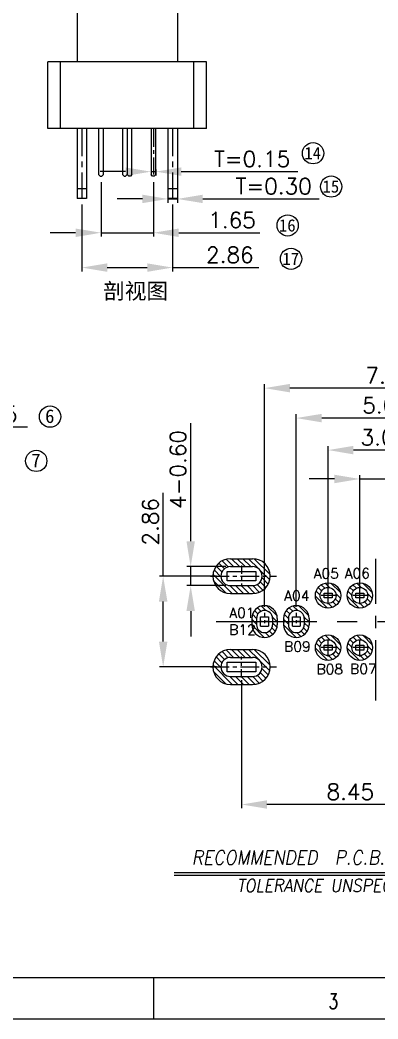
# Model space of a CAD drawing. Extents: x 2504 to 2659, y 706 to 763.
# Drawn here: x 2524.78 to 2536.06, y 706.23 to 737.69 of the extents above; entities that cross this region are included whole.
import ezdxf
from ezdxf.enums import TextEntityAlignment as Align

# ---------------------------------------------------------------- set-up
doc = ezdxf.new("R2010")
doc.units = 0
doc.header["$MEASUREMENT"] = 0
doc.linetypes.add('CENTER', pattern=[50.8, 31.75, -6.35, 6.35, -6.35])
doc.layers.get('0').update_dxf_attribs({"linetype": 'CONTINUOUS', "lineweight": 20})
doc.layers.get('Defpoints').update_dxf_attribs({"linetype": 'CONTINUOUS'})
for name, color, linetype, lineweight in [('DIM', 3, 'CONTINUOUS', 9), ('HANBO', 7, 'CONTINUOUS', 9), ('screw', 33, 'CONTINUOUS', 13)]:
    doc.layers.add(name, color=color, linetype=linetype, lineweight=lineweight)
doc.styles.add('ROMANS', font='ROMANS.SHX', dxfattribs={"bigfont": 'gbcbig.shx'})
doc.styles.get("Standard").update_dxf_attribs({"font": 'simplex.shx', "bigfont": 'gbcbig.shx'})
doc.styles.add('style2', font='')
doc.styles.get('style2').set_extended_font_data('SimSun')
doc.dimstyles.new('汉博电子', dxfattribs={"dimtxt": 0.5, "dimasz": 0.8, "dimexe": 0.12, "dimexo": 0.19, "dimgap": 0.15, "dimtad": 1, "dimzin": 1, "dimdsep": 46, "dimtxsty": 'ROMANS', "dimcen": 2.13, "dimclrd": 3, "dimclre": 3, "dimclrt": 2, "dimazin": 2, "dimtfac": 1, "dimtmove": 0, "dimatfit": 3, "dimfxl": 1, "dimlwd": 13, "dimlwe": 13, "dimarcsym": 0})

# ---------------------------------------------------------------- blocks, each defined once
blk = doc.blocks.new('*D1026')
at = {"color": 3, "lineweight": 13, "transparency": 16777216}
for p, q in [((2518.412, 726.244), (2518.412, 724.756)), ((2519.312, 726.244), (2519.312, 724.756)), ((2517.612, 724.876), (2516.812, 724.876)), ((2518.412, 724.876), (2519.312, 724.876)), ((2520.112, 724.876), (2525.021, 724.876))]:
    blk.add_line(p, q, dxfattribs=at)
at = {"color": 3, "transparency": 16777216}
for points in [[(2517.612, 725.01), (2517.612, 724.743), (2518.412, 724.876)], [(2520.112, 725.01), (2520.112, 724.743), (2519.312, 724.876)]]:
    blk.add_solid(points, dxfattribs=at)
at = {"layer": 'Defpoints', "color": 0, "transparency": 16777216}
for p in [(2518.412, 726.434), (2519.312, 726.434), (2519.312, 724.876)]:
    blk.add_point(p, dxfattribs=at)
at = {"color": 2, "transparency": 16777216, "insert": (2522.967, 725.276), "char_height": 0.5, "attachment_point": 5, "style": 'ROMANS'}
blk.add_mtext('0.90±0.05', dxfattribs=at)
blk = doc.blocks.new('*D1187')
at = {"color": 3, "lineweight": 13, "transparency": 16777216}
for p, q in [((2526.728, 731.886), (2526.728, 729.776)), ((2529.588, 731.886), (2529.588, 729.776)), ((2527.528, 729.896), (2528.788, 729.896)), ((2529.588, 729.896), (2532.302, 729.896))]:
    blk.add_line(p, q, dxfattribs=at)
at = {"color": 3, "transparency": 16777216}
for points in [[(2527.528, 730.029), (2527.528, 729.762), (2526.728, 729.896)], [(2528.788, 730.029), (2528.788, 729.762), (2529.588, 729.896)]]:
    blk.add_solid(points, dxfattribs=at)
at = {"layer": 'Defpoints', "color": 0, "transparency": 16777216}
for p in [(2526.728, 732.076), (2529.588, 732.076), (2529.588, 729.896)]:
    blk.add_point(p, dxfattribs=at)
at = {"color": 2, "transparency": 16777216, "insert": (2531.391, 730.296), "char_height": 0.5, "attachment_point": 5, "style": 'ROMANS'}
blk.add_mtext('2.86', dxfattribs=at)
blk = doc.blocks.new('*D1188')
at = {"color": 3, "lineweight": 13, "transparency": 16777216}
for p, q in [((2527.333, 732.586), (2527.333, 730.873)), ((2528.983, 732.586), (2528.983, 730.873)), ((2526.533, 730.993), (2525.733, 730.993)), ((2527.333, 730.993), (2528.983, 730.993)), ((2529.783, 730.993), (2532.335, 730.993))]:
    blk.add_line(p, q, dxfattribs=at)
at = {"color": 3, "transparency": 16777216}
for points in [[(2526.533, 731.126), (2526.533, 730.859), (2527.333, 730.993)], [(2529.783, 731.126), (2529.783, 730.859), (2528.983, 730.993)]]:
    blk.add_solid(points, dxfattribs=at)
at = {"layer": 'Defpoints', "color": 0, "transparency": 16777216}
for p in [(2527.333, 732.776), (2528.983, 732.776), (2528.983, 730.993)]:
    blk.add_point(p, dxfattribs=at)
at = {"color": 2, "transparency": 16777216, "insert": (2531.459, 731.393), "char_height": 0.5, "attachment_point": 5, "style": 'ROMANS'}
blk.add_mtext('1.65', dxfattribs=at)
blk = doc.blocks.new('*D1189')
at = {"color": 3, "lineweight": 13, "transparency": 16777216}
for p, q in [((2528.108, 732.917), (2527.308, 732.917)), ((2528.908, 732.989), (2528.908, 732.797)), ((2528.908, 732.917), (2529.058, 732.917)), ((2529.058, 732.989), (2529.058, 732.797)), ((2529.858, 732.917), (2533.529, 732.917))]:
    blk.add_line(p, q, dxfattribs=at)
at = {"color": 3, "transparency": 16777216}
for points in [[(2528.108, 733.05), (2528.108, 732.784), (2528.908, 732.917)], [(2529.858, 733.05), (2529.858, 732.784), (2529.058, 732.917)]]:
    blk.add_solid(points, dxfattribs=at)
at = {"layer": 'Defpoints', "color": 0, "transparency": 16777216}
for p in [(2528.908, 733.179), (2529.058, 733.179), (2529.058, 732.917)]:
    blk.add_point(p, dxfattribs=at)
at = {"color": 2, "transparency": 16777216, "insert": (2532.093, 733.317), "char_height": 0.5, "attachment_point": 5, "style": 'ROMANS'}
blk.add_mtext('T=0.15', dxfattribs=at)
blk = doc.blocks.new('*D1190')
at = {"color": 3, "lineweight": 13, "transparency": 16777216}
for p, q in [((2529.438, 732.655), (2529.438, 731.938)), ((2529.738, 732.655), (2529.738, 731.938)), ((2528.638, 732.058), (2527.838, 732.058)), ((2529.438, 732.058), (2529.738, 732.058)), ((2530.538, 732.058), (2534.209, 732.058))]:
    blk.add_line(p, q, dxfattribs=at)
at = {"color": 3, "transparency": 16777216}
for points in [[(2528.638, 732.191), (2528.638, 731.925), (2529.438, 732.058)], [(2530.538, 732.191), (2530.538, 731.925), (2529.738, 732.058)]]:
    blk.add_solid(points, dxfattribs=at)
at = {"layer": 'Defpoints', "color": 0, "transparency": 16777216}
for p in [(2529.438, 732.845), (2529.738, 732.845), (2529.738, 732.058)]:
    blk.add_point(p, dxfattribs=at)
at = {"color": 2, "transparency": 16777216, "insert": (2532.773, 732.458), "char_height": 0.5, "attachment_point": 5, "style": 'ROMANS'}
blk.add_mtext('T=0.30', dxfattribs=at)
blk = doc.blocks.new('*D1210')
at = {"color": 3, "lineweight": 13, "transparency": 16777216}
for p, q in [((2529.29, 720.178), (2529.29, 722.802)), ((2530.969, 720.178), (2529.17, 720.178)), ((2529.29, 718.118), (2529.29, 719.378)), ((2530.969, 717.318), (2529.17, 717.318))]:
    blk.add_line(p, q, dxfattribs=at)
at = {"color": 3, "transparency": 16777216}
for points in [[(2529.157, 719.378), (2529.424, 719.378), (2529.29, 720.178)], [(2529.157, 718.118), (2529.424, 718.118), (2529.29, 717.318)]]:
    blk.add_solid(points, dxfattribs=at)
at = {"layer": 'Defpoints', "color": 0, "transparency": 16777216}
for p in [(2529.29, 720.178), (2531.159, 720.178), (2531.159, 717.318)]:
    blk.add_point(p, dxfattribs=at)
at = {"color": 2, "transparency": 16777216, "insert": (2528.89, 721.89), "char_height": 0.5, "attachment_point": 5, "rotation": 90, "style": 'ROMANS'}
blk.add_mtext('2.86', dxfattribs=at)
blk = doc.blocks.new('*D1211')
at = {"color": 3, "lineweight": 13, "transparency": 16777216}
for p, q in [((2530.157, 721.278), (2530.157, 724.997)), ((2531.269, 720.478), (2530.037, 720.478)), ((2530.157, 719.878), (2530.157, 720.478)), ((2531.269, 719.878), (2530.037, 719.878)), ((2530.157, 719.078), (2530.157, 718.278))]:
    blk.add_line(p, q, dxfattribs=at)
at = {"color": 3, "transparency": 16777216}
for points in [[(2530.024, 721.278), (2530.29, 721.278), (2530.157, 720.478)], [(2530.024, 719.078), (2530.29, 719.078), (2530.157, 719.878)]]:
    blk.add_solid(points, dxfattribs=at)
at = {"layer": 'Defpoints', "color": 0, "transparency": 16777216}
for p in [(2530.157, 720.478), (2531.459, 720.478), (2531.459, 719.878)]:
    blk.add_point(p, dxfattribs=at)
at = {"color": 2, "transparency": 16777216, "insert": (2529.757, 723.538), "char_height": 0.5, "attachment_point": 5, "rotation": 90, "style": 'ROMANS'}
blk.add_mtext('4-0.60', dxfattribs=at)
blk = doc.blocks.new('*D1212')
at = {"color": 3, "lineweight": 13, "transparency": 16777216}
for p, q in [((2531.759, 716.903), (2531.759, 712.866)), ((2540.209, 716.828), (2540.209, 712.866)), ((2539.409, 712.986), (2532.559, 712.986))]:
    blk.add_line(p, q, dxfattribs=at)
at = {"color": 3, "transparency": 16777216}
for points in [[(2532.559, 713.119), (2532.559, 712.853), (2531.759, 712.986)], [(2539.409, 713.119), (2539.409, 712.853), (2540.209, 712.986)]]:
    blk.add_solid(points, dxfattribs=at)
at = {"layer": 'Defpoints', "color": 0, "transparency": 16777216}
for p in [(2531.759, 717.093), (2540.209, 717.018), (2531.759, 712.986)]:
    blk.add_point(p, dxfattribs=at)
at = {"color": 2, "transparency": 16777216, "insert": (2535.185, 713.386), "char_height": 0.5, "attachment_point": 5, "style": 'ROMANS'}
blk.add_mtext('8.45', dxfattribs=at)
blk = doc.blocks.new('*D1214')
at = {"color": 3, "lineweight": 13, "transparency": 16777216}
for p, q in [((2532.484, 719.213), (2532.484, 726.219)), ((2539.484, 719.213), (2539.484, 726.219)), ((2538.684, 726.099), (2533.284, 726.099))]:
    blk.add_line(p, q, dxfattribs=at)
at = {"color": 3, "transparency": 16777216}
for points in [[(2533.284, 726.232), (2533.284, 725.965), (2532.484, 726.099)], [(2538.684, 726.232), (2538.684, 725.965), (2539.484, 726.099)]]:
    blk.add_solid(points, dxfattribs=at)
at = {"layer": 'Defpoints', "color": 0, "transparency": 16777216}
for p in [(2532.484, 726.099), (2532.484, 719.023), (2539.484, 719.023)]:
    blk.add_point(p, dxfattribs=at)
at = {"color": 2, "transparency": 16777216, "insert": (2536.409, 726.499), "char_height": 0.5, "attachment_point": 5, "style": 'ROMANS'}
blk.add_mtext('7.00', dxfattribs=at)
blk = doc.blocks.new('*D1215')
at = {"color": 3, "lineweight": 13, "transparency": 16777216}
for p, q in [((2533.484, 719.213), (2533.484, 725.276)), ((2538.484, 719.213), (2538.484, 725.276)), ((2537.684, 725.156), (2534.284, 725.156))]:
    blk.add_line(p, q, dxfattribs=at)
at = {"color": 3, "transparency": 16777216}
for points in [[(2534.284, 725.289), (2534.284, 725.022), (2533.484, 725.156)], [(2537.684, 725.289), (2537.684, 725.022), (2538.484, 725.156)]]:
    blk.add_solid(points, dxfattribs=at)
at = {"layer": 'Defpoints', "color": 0, "transparency": 16777216}
for p in [(2533.484, 725.156), (2533.484, 719.023), (2538.484, 719.023)]:
    blk.add_point(p, dxfattribs=at)
at = {"color": 2, "transparency": 16777216, "insert": (2536.312, 725.556), "char_height": 0.5, "attachment_point": 5, "style": 'ROMANS'}
blk.add_mtext('5.00', dxfattribs=at)
blk = doc.blocks.new('*D1222')
at = {"color": 3, "lineweight": 13, "transparency": 16777216}
for p, q in [((2534.484, 719.76), (2534.484, 724.268)), ((2536.684, 724.148), (2535.284, 724.148)), ((2537.484, 719.76), (2537.484, 724.268))]:
    blk.add_line(p, q, dxfattribs=at)
at = {"color": 3, "transparency": 16777216}
for points in [[(2535.284, 724.281), (2535.284, 724.014), (2534.484, 724.148)], [(2536.684, 724.281), (2536.684, 724.014), (2537.484, 724.148)]]:
    blk.add_solid(points, dxfattribs=at)
at = {"layer": 'Defpoints', "color": 0, "transparency": 16777216}
for p in [(2534.484, 724.148), (2534.484, 719.57), (2537.484, 719.57)]:
    blk.add_point(p, dxfattribs=at)
at = {"color": 2, "transparency": 16777216, "insert": (2536.258, 724.548), "char_height": 0.5, "attachment_point": 5, "style": 'ROMANS'}
blk.add_mtext('3.00', dxfattribs=at)
blk = doc.blocks.new('*D1223')
at = {"color": 3, "lineweight": 13, "transparency": 16777216}
for p, q in [((2534.684, 723.238), (2533.884, 723.238)), ((2535.484, 719.76), (2535.484, 723.358)), ((2535.484, 723.238), (2536.484, 723.238)), ((2536.484, 719.76), (2536.484, 723.358)), ((2537.284, 723.238), (2542.22, 723.238))]:
    blk.add_line(p, q, dxfattribs=at)
at = {"color": 3, "transparency": 16777216}
for points in [[(2534.684, 723.371), (2534.684, 723.105), (2535.484, 723.238)], [(2537.284, 723.371), (2537.284, 723.105), (2536.484, 723.238)]]:
    blk.add_solid(points, dxfattribs=at)
at = {"layer": 'Defpoints', "color": 0, "transparency": 16777216}
for p in [(2535.484, 723.238), (2535.484, 719.57), (2536.484, 719.57)]:
    blk.add_point(p, dxfattribs=at)
at = {"color": 2, "transparency": 16777216, "insert": (2541.344, 723.638), "char_height": 0.5, "attachment_point": 5, "style": 'ROMANS'}
blk.add_mtext('1.00', dxfattribs=at)

msp = doc.modelspace()

# ---------------------------------------------------------------- hatches: boundary and pattern name
h = msp.add_hatch()
h.set_pattern_fill('ANSI31', color=256, scale=0.04, angle=90, style=0)
h.set_pattern_definition([(135, (3905.61276, 813.56997), (-0.089802561, -0.089802561), [])])
edge = h.paths.add_edge_path(flags=16)
edge.add_line((2532.109, 719.878), (2531.409, 719.878))
edge.add_arc((2531.409, 720.178), 0.3, 90, 270, ccw=False)
edge.add_line((2531.409, 720.478), (2532.109, 720.478))
edge.add_arc((2532.109, 720.178), 0.3, -90, 90, ccw=False)
edge = h.paths.add_edge_path()
edge.add_line((2532.109, 719.628), (2531.409, 719.628))
edge.add_arc((2531.409, 720.178), 0.55, 90, 270, ccw=False)
edge.add_line((2531.409, 720.728), (2532.109, 720.728))
edge.add_arc((2532.109, 720.178), 0.55, -90, 90, ccw=False)
h = msp.add_hatch()
h.set_pattern_fill('ANSI31', color=256, scale=0.04, angle=90, style=0)
h.set_pattern_definition([(135, (2505.26351, 183.51456), (-0.08980256, -0.08980256), [])])
edge = h.paths.add_edge_path()
edge.add_arc((2534.484, 719.57), 0.4, 90, 450)
edge = h.paths.add_edge_path(flags=16)
edge.add_arc((2534.484, 719.57), 0.25, 90, 450)
h = msp.add_hatch()
h.set_pattern_fill('ANSI31', color=256, scale=0.04, angle=90, style=0)
h.set_pattern_definition([(135, (2506.26351, 183.51456), (-0.08980256, -0.08980256), [])])
edge = h.paths.add_edge_path()
edge.add_arc((2535.484, 719.57), 0.4, 90, 450)
edge = h.paths.add_edge_path(flags=16)
edge.add_arc((2535.484, 719.57), 0.25, 90, 450)
h = msp.add_hatch()
h.set_pattern_fill('ANSI31', color=256, scale=0.04, angle=90, style=0)
h.set_pattern_definition([(135, (3968.16659, 882.65857), (-0.089802561, -0.089802561), [])])
edge = h.paths.add_edge_path(flags=16)
edge.add_line((2532.734, 718.848), (2532.734, 718.648))
edge.add_arc((2532.484, 718.648), 0.25, 180, 360, ccw=False)
edge.add_line((2532.234, 718.648), (2532.234, 718.848))
edge.add_arc((2532.484, 718.848), 0.25, 0, 180, ccw=False)
edge = h.paths.add_edge_path()
edge.add_arc((2532.484, 718.648), 0.4, 180, 360)
edge.add_line((2532.884, 718.648), (2532.884, 718.848))
edge.add_arc((2532.484, 718.848), 0.4, 0, 180)
edge.add_line((2532.084, 718.848), (2532.084, 718.648))
h = msp.add_hatch()
h.set_pattern_fill('ANSI31', color=256, scale=0.04, angle=90, style=0)
h.set_pattern_definition([(135, (3969.16659, 882.65857), (-0.089802561, -0.089802561), [])])
edge = h.paths.add_edge_path(flags=16)
edge.add_line((2533.734, 718.848), (2533.734, 718.648))
edge.add_arc((2533.484, 718.648), 0.25, 180, 360, ccw=False)
edge.add_line((2533.234, 718.648), (2533.234, 718.848))
edge.add_arc((2533.484, 718.848), 0.25, 0, 180, ccw=False)
edge = h.paths.add_edge_path()
edge.add_arc((2533.484, 718.648), 0.4, 180, 360)
edge.add_line((2533.884, 718.648), (2533.884, 718.848))
edge.add_arc((2533.484, 718.848), 0.4, 0, 180)
edge.add_line((2533.084, 718.848), (2533.084, 718.648))
h = msp.add_hatch()
h.set_pattern_fill('ANSI31', color=256, scale=0.04, angle=90, style=0)
h.set_pattern_definition([(135, (2505.26351, 181.87079), (-0.08980256, -0.08980256), [])])
edge = h.paths.add_edge_path()
edge.add_arc((2534.484, 717.926), 0.4, 90, 450)
edge = h.paths.add_edge_path(flags=16)
edge.add_arc((2534.484, 717.926), 0.25, 90, 450)
h = msp.add_hatch()
h.set_pattern_fill('ANSI31', color=256, scale=0.04, angle=90, style=0)
h.set_pattern_definition([(135, (2506.26351, 181.87079), (-0.08980256, -0.08980256), [])])
edge = h.paths.add_edge_path()
edge.add_arc((2535.484, 717.926), 0.4, 90, 450)
edge = h.paths.add_edge_path(flags=16)
edge.add_arc((2535.484, 717.926), 0.25, 90, 450)
h = msp.add_hatch()
h.set_pattern_fill('ANSI31', color=256, scale=0.04, angle=90, style=0)
h.set_pattern_definition([(135, (3905.61276, 810.70997), (-0.089802561, -0.089802561), [])])
edge = h.paths.add_edge_path(flags=16)
edge.add_line((2532.109, 717.018), (2531.409, 717.018))
edge.add_arc((2531.409, 717.318), 0.3, 90, 270, ccw=False)
edge.add_line((2531.409, 717.618), (2532.109, 717.618))
edge.add_arc((2532.109, 717.318), 0.3, -90, 90, ccw=False)
edge = h.paths.add_edge_path()
edge.add_line((2532.109, 716.768), (2531.409, 716.768))
edge.add_arc((2531.409, 717.318), 0.55, 90, 270, ccw=False)
edge.add_line((2531.409, 717.868), (2532.109, 717.868))
edge.add_arc((2532.109, 717.318), 0.55, -90, 90, ccw=False)

# ---------------------------------------------------------------- linework, layer by layer
at = {"color": 7, "linetype": 'Continuous'}
for p, q in [((2526.578, 743.576), (2526.578, 736.376)), ((2529.738, 743.576), (2529.738, 736.376)), ((2525.658, 734.276), (2525.658, 736.376)), ((2530.658, 736.376), (2525.658, 736.376)), ((2526.058, 734.276), (2526.058, 736.376)), ((2530.258, 734.276), (2530.258, 736.376)), ((2530.658, 734.276), (2530.658, 736.376)), ((2530.658, 734.276), (2525.658, 734.276)), ((2526.578, 734.276), (2526.578, 732.076)), ((2526.878, 734.276), (2526.878, 732.076)), ((2527.258, 734.276), (2527.258, 732.826)), ((2527.408, 732.826), (2527.408, 734.276)), ((2528.008, 734.276), (2528.008, 732.826)), ((2528.158, 734.276), (2528.158, 732.826)), ((2528.308, 732.826), (2528.308, 734.276)), ((2528.908, 734.276), (2528.908, 732.826)), ((2529.058, 732.826), (2529.058, 734.276)), ((2529.438, 734.276), (2529.438, 732.076)), ((2529.738, 734.276), (2529.738, 732.076)), ((2527.258, 732.826), (2527.308, 732.776)), ((2527.358, 732.776), (2527.408, 732.826)), ((2528.008, 732.826), (2528.058, 732.776)), ((2528.108, 732.776), (2528.158, 732.826)), ((2528.208, 732.776), (2528.158, 732.826)), ((2528.308, 732.826), (2528.258, 732.776)), ((2528.958, 732.776), (2528.908, 732.826)), ((2529.058, 732.826), (2529.008, 732.776)), ((2527.308, 732.776), (2527.358, 732.776)), ((2528.058, 732.776), (2528.108, 732.776)), ((2528.258, 732.776), (2528.208, 732.776)), ((2529.008, 732.776), (2528.958, 732.776)), ((2526.878, 732.376), (2526.578, 732.376)), ((2529.738, 732.376), (2529.438, 732.376)), ((2526.878, 732.076), (2526.578, 732.076)), ((2529.738, 732.076), (2529.438, 732.076))]:
    msp.add_line(p, q, dxfattribs=at)
at = {"color": 240, "linetype": 'CENTER', "ltscale": 0.027367}
for p, q in [((2526.728, 734.276), (2526.728, 732.076)), ((2529.588, 734.276), (2529.588, 732.076))]:
    msp.add_line(p, q, dxfattribs=at)
at = {"color": 240, "linetype": 'CENTER', "ltscale": 0.018037}
msp.add_line((2528.983, 734.276), (2528.983, 732.826), dxfattribs=at)
for p, q in [((2531.409, 720.728), (2532.109, 720.728)), ((2531.409, 720.478), (2532.109, 720.478)), ((2531.409, 719.878), (2532.109, 719.878)), ((2531.409, 719.628), (2532.109, 719.628)), ((2532.084, 718.848), (2532.084, 718.648)), ((2532.234, 718.848), (2532.234, 718.648)), ((2532.734, 718.848), (2532.734, 718.648)), ((2532.884, 718.848), (2532.884, 718.648)), ((2533.084, 718.848), (2533.084, 718.648)), ((2533.234, 718.848), (2533.234, 718.648)), ((2533.734, 718.848), (2533.734, 718.648)), ((2533.884, 718.848), (2533.884, 718.648)), ((2531.409, 717.868), (2532.109, 717.868)), ((2531.409, 717.618), (2532.109, 717.618)), ((2531.409, 717.018), (2532.109, 717.018)), ((2531.409, 716.768), (2532.109, 716.768))]:
    msp.add_line(p, q)
at = {"color": 3}
for p, q in [((2531.309, 720.028), (2531.309, 720.328)), ((2531.309, 720.328), (2532.209, 720.328)), ((2532.209, 720.328), (2532.209, 720.028)), ((2532.209, 720.028), (2531.309, 720.028)), ((2534.359, 719.495), (2534.359, 719.645)), ((2534.359, 719.645), (2534.609, 719.645)), ((2534.609, 719.645), (2534.609, 719.495)), ((2535.359, 719.495), (2535.359, 719.645)), ((2535.359, 719.645), (2535.609, 719.645)), ((2535.609, 719.645), (2535.609, 719.495)), ((2534.609, 719.495), (2534.359, 719.495)), ((2535.609, 719.495), (2535.359, 719.495)), ((2532.359, 718.748), (2532.359, 718.898)), ((2532.359, 718.898), (2532.484, 718.898)), ((2532.359, 718.598), (2532.359, 718.748)), ((2532.484, 718.898), (2532.609, 718.898)), ((2532.609, 718.898), (2532.609, 718.748)), ((2532.609, 718.748), (2532.609, 718.598)), ((2533.359, 718.748), (2533.359, 718.898)), ((2533.359, 718.898), (2533.484, 718.898)), ((2533.359, 718.598), (2533.359, 718.748)), ((2533.484, 718.898), (2533.609, 718.898)), ((2533.609, 718.898), (2533.609, 718.748)), ((2533.609, 718.748), (2533.609, 718.598)), ((2532.359, 718.598), (2532.484, 718.598)), ((2532.484, 718.598), (2532.609, 718.598)), ((2533.359, 718.598), (2533.484, 718.598)), ((2533.484, 718.598), (2533.609, 718.598)), ((2534.359, 717.851), (2534.359, 718.001)), ((2534.359, 718.001), (2534.609, 718.001)), ((2534.609, 717.851), (2534.359, 717.851)), ((2534.609, 718.001), (2534.609, 717.851)), ((2535.359, 717.851), (2535.359, 718.001)), ((2535.359, 718.001), (2535.609, 718.001)), ((2535.609, 717.851), (2535.359, 717.851)), ((2535.609, 718.001), (2535.609, 717.851)), ((2531.309, 717.168), (2531.309, 717.468)), ((2531.309, 717.468), (2532.209, 717.468)), ((2532.209, 717.468), (2532.209, 717.168)), ((2532.209, 717.168), (2531.309, 717.168))]:
    msp.add_line(p, q, dxfattribs=at)
at = {"color": 240, "linetype": 'CENTER', "ltscale": 0.00821}
for p, q in [((2531.759, 720.508), (2531.759, 719.848)), ((2531.759, 716.988), (2531.759, 717.648))]:
    msp.add_line(p, q, dxfattribs=at)
at = {"color": 240, "linetype": 'CENTER', "ltscale": 0.018659}
for p, q in [((2530.777, 720.178), (2532.856, 720.178)), ((2530.777, 717.318), (2532.856, 717.318))]:
    msp.add_line(p, q, dxfattribs=at)
at = {"color": 240, "linetype": 'CENTER', "ltscale": 0.015549}
for p, q in [((2534.484, 719.295), (2534.484, 719.845)), ((2535.484, 719.295), (2535.484, 719.845)), ((2534.759, 719.57), (2534.209, 719.57)), ((2535.759, 719.57), (2535.209, 719.57)), ((2534.484, 717.651), (2534.484, 718.201)), ((2535.484, 717.651), (2535.484, 718.201)), ((2534.759, 717.926), (2534.209, 717.926)), ((2535.759, 717.926), (2535.209, 717.926))]:
    msp.add_line(p, q, dxfattribs=at)
at = {"color": 240, "linetype": 'CENTER', "ltscale": 0.004}
for p, q in [((2532.484, 719.023), (2532.484, 718.598)), ((2533.484, 719.023), (2533.484, 718.598))]:
    msp.add_line(p, q, dxfattribs=at)
at = {"color": 1, "linetype": 'CENTER', "ltscale": 0.003}
for p, q in [((2532.609, 718.748), (2532.359, 718.748)), ((2533.609, 718.748), (2533.359, 718.748))]:
    msp.add_line(p, q, dxfattribs=at)
for centre in [(2534.484, 719.57), (2535.484, 719.57), (2534.484, 717.926), (2535.484, 717.926)]:
    msp.add_circle(centre, 0.4)
at = {"color": 7, "linetype": 'Continuous'}
for centre in [(2534.484, 719.57), (2535.484, 719.57), (2534.484, 717.926), (2535.484, 717.926)]:
    msp.add_circle(centre, 0.25, dxfattribs=at)
for centre, radius, start, end in [((2531.409, 720.178), 0.55, 90, 270), ((2532.109, 720.178), 0.55, 270, 90), ((2531.409, 720.178), 0.3, 90, 270), ((2532.109, 720.178), 0.3, 270, 90), ((2532.484, 718.848), 0.4, 0, 180), ((2532.484, 718.848), 0.25, 0, 180), ((2533.484, 718.848), 0.4, 0, 180), ((2533.484, 718.848), 0.25, 0, 180), ((2532.484, 718.648), 0.4, 180, 360), ((2532.484, 718.648), 0.25, 180, 360), ((2533.484, 718.648), 0.4, 180, 360), ((2533.484, 718.648), 0.25, 180, 360), ((2531.409, 717.318), 0.55, 90, 270), ((2532.109, 717.318), 0.55, 270, 90), ((2531.409, 717.318), 0.3, 90, 270), ((2532.109, 717.318), 0.3, 270, 90)]:
    msp.add_arc(centre, radius, start, end)
at = {"layer": 'DIM'}
for p, q in [((2529.632, 710.84), (2542.979, 710.84)), ((2529.632, 710.763), (2542.979, 710.763))]:
    msp.add_line(p, q, dxfattribs=at)
at = {"layer": 'HANBO'}
msp.add_line((2528.987, 707.526), (2528.987, 706.23), dxfattribs=at)
at = {"layer": 'HANBO', "linetype": 'Continuous', "lineweight": 0}
for points in [[(2503.772, 758.082), (2576.844, 758.082), (2576.844, 706.23), (2503.772, 706.23)], [(2505.068, 756.786), (2575.548, 756.786), (2575.55, 707.526), (2505.068, 707.526)]]:
    msp.add_lwpolyline(points, close=True, dxfattribs=at)
at = {"layer": 'HANBO', "color": 3, "ltscale": 2}
for centre in [(2534.012, 733.497), (2534.582, 732.448), (2533.211, 731.222), (2533.318, 730.171), (2525.729, 725.202), (2525.293, 723.808)]:
    msp.add_circle(centre, 0.335, dxfattribs=at)
at = {"layer": 'screw', "color": 240, "linetype": 'CENTER', "ltscale": 0.06}
msp.add_line((2535.984, 716.258), (2535.984, 720.726), dxfattribs=at)
at = {"layer": 'screw', "color": 240, "linetype": 'CENTER', "ltscale": 0.1}
msp.add_line((2530.958, 718.748), (2540.647, 718.748), dxfattribs=at)

# ---------------------------------------------------------------- texts
at = {"color": 3, "style": 'style2'}
for s, height, p in [('14', 0.3866, (2533.738, 733.307)), ('15', 0.3866, (2534.309, 732.257)), ('16', 0.3866, (2532.937, 731.032)), ('17', 0.3866, (2533.045, 729.981)), ('6', 0.43, (2525.574, 725.002)), ('7', 0.43, (2525.138, 723.608))]:
    msp.add_text(s, height=height, dxfattribs=at).set_placement(p)
at = {"color": 2, "oblique": 10, "width": 0.9}
for s, height, p in [('RECOMMENDED  P.C.B. LAYOUT ', 0.44, (2530.193, 711.098)), ('TOLERANCE UNSPECIFIED %%p0.05mm ', 0.4, (2531.612, 710.235))]:
    msp.add_text(s, height=height, dxfattribs=at).set_placement(p)
at = {"color": 3, "insert": (2527.4, 729.407), "char_height": 0.5, "width": 2.06038, "attachment_point": 1}
msp.add_mtext('{\\fNSimSun|b0|i0|c134|p49;剖视图}', dxfattribs=at)
at = {"color": 2, "char_height": 0.32}
for s, insert, attachment_point in [('\\A1; A05', (2533.81, 720.422), 1), ('\\A1; A06', (2534.786, 720.427), 1), ('\\A1;A04\\P\\P\\PB09', (2533.101, 717.801), 7), ('\\A1;A01\\PB12', (2531.372, 718.33), 7), ('\\A1;B08', (2534.12, 717.41), 1), ('\\A1; B07', (2534.96, 717.419), 1)]:
    msp.add_mtext(s, dxfattribs=dict(at, insert=insert, attachment_point=attachment_point))
at = {"layer": 'HANBO', "style": 'ROMANS', "width": 0.75}
msp.add_text('3', height=0.476, dxfattribs=at).set_placement((2534.648, 706.549), align=Align.CENTER)

# ---------------------------------------------------------------- dimensions: what is measured, and where the dimension line sits
for base, p1, p2, picture, middle in [((2529.058, 732.917), (2528.908, 733.179), (2529.058, 733.179), '*D1189', (2532.093, 732.917)), ((2529.738, 732.058), (2529.438, 732.845), (2529.738, 732.845), '*D1190', (2532.773, 732.058))]:
    dim = msp.add_linear_dim(base=base, p1=p1, p2=p2, text='T=<>', dimstyle='汉博电子')
    dim.commit()
    dim.dimension.update_dxf_attribs({"geometry": picture, "text_midpoint": middle, "dimtype": 160})
at = {"color": 2}
for base, p1, p2, picture, middle in [((2528.983, 730.993), (2527.333, 732.776), (2528.983, 732.776), '*D1188', (2531.459, 730.993)), ((2529.588, 729.896), (2526.728, 732.076), (2529.588, 732.076), '*D1187', (2531.391, 729.896))]:
    dim = msp.add_linear_dim(base=base, p1=p1, p2=p2, dimstyle='汉博电子', dxfattribs=at)
    dim.commit()
    dim.dimension.update_dxf_attribs({"geometry": picture, "text_midpoint": middle, "dimtype": 160})
for base, p1, p2, angle, picture, middle in [((2532.484, 726.099), (2539.484, 719.023), (2532.484, 719.023), 180, '*D1214', (2536.409, 726.099)), ((2533.484, 725.156), (2538.484, 719.023), (2533.484, 719.023), 180, '*D1215', (2536.312, 725.156)), ((2534.484, 724.148), (2537.484, 719.57), (2534.484, 719.57), 180, '*D1222', (2536.258, 724.148)), ((2535.484, 723.238), (2536.484, 719.57), (2535.484, 719.57), 180, '*D1223', (2541.344, 723.238)), ((2529.29, 720.178), (2531.159, 717.318), (2531.159, 720.178), 90, '*D1210', (2529.29, 721.89)), ((2531.759, 712.986), (2540.209, 717.018), (2531.759, 717.093), 180, '*D1212', (2535.185, 712.986))]:
    dim = msp.add_linear_dim(base=base, p1=p1, p2=p2, angle=angle, dimstyle='汉博电子', dxfattribs=at)
    dim.commit()
    dim.dimension.update_dxf_attribs({"geometry": picture, "text_midpoint": middle, "dimtype": 160})
dim = msp.add_linear_dim(base=(2519.312, 724.876), p1=(2518.412, 726.434), p2=(2519.312, 726.434), text='0.90±0.05', dimstyle='汉博电子', dxfattribs=at)
dim.commit()
dim.dimension.update_dxf_attribs({"geometry": '*D1026', "text_midpoint": (2522.967, 724.876), "dimtype": 160})
dim = msp.add_linear_dim(base=(2530.157, 720.478), p1=(2531.459, 719.878), p2=(2531.459, 720.478), angle=90, text='4-<>', dimstyle='汉博电子', dxfattribs=at)
dim.commit()
dim.dimension.update_dxf_attribs({"geometry": '*D1211', "text_midpoint": (2530.157, 723.538), "dimtype": 160})

doc.saveas('drawing.dxf')
